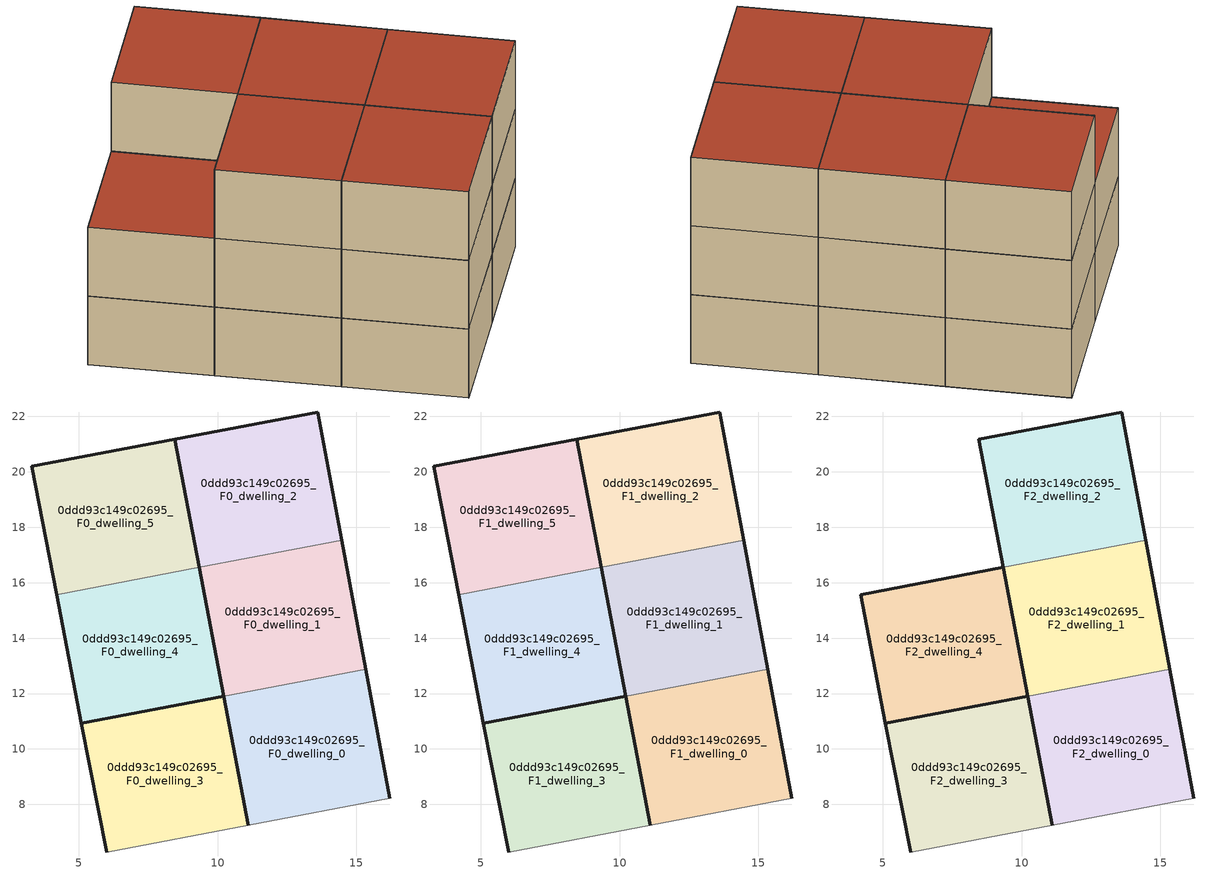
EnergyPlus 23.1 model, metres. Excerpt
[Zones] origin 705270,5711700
0ddd93c149c02695_F0_dwelling_0
 floor ground (EU_floor_Construction): 16.22,8.22 15.35,12.88 10.22,11.91 11.11,7.25 z0
 wall outside (EU_wall_Construction): 15.35,12.88 16.22,8.22 / 11.11,7.25 10.22,11.91 z0:3
 wall adiabatic (EU_wall_Construction): 16.22,8.22 11.11,7.25 z0:3
 wall to 0ddd93c149c02695_F0_dwelling_1 (EU_wall_Construction): 10.22,11.91 15.35,12.88 z0:3
0ddd93c149c02695_F0_dwelling_1
 floor ground (EU_floor_Construction): 15.35,12.88 14.48,17.53 9.34,16.55 10.22,11.91 z0
 wall outside (EU_wall_Construction): 14.48,17.53 15.35,12.88 / 10.22,11.91 9.34,16.55 z0:3
 wall to 0ddd93c149c02695_F0_dwelling_2 (EU_wall_Construction): 9.34,16.55 14.48,17.53 z0:3
0ddd93c149c02695_F0_dwelling_2
 floor ground (EU_floor_Construction): 14.48,17.53 13.61,22.16 8.45,21.18 9.34,16.55 z0
 wall outside (EU_wall_Construction): 9.34,16.55 8.45,21.18 13.61,22.16 14.48,17.53 z0:3
0ddd93c149c02695_F0_dwelling_3
 floor ground (EU_floor_Construction): 11.11,7.25 10.22,11.91 5.09,10.93 5.99,6.28 z0
 wall outside (EU_wall_Construction): 5.99,6.28 5.09,10.93 10.22,11.91 11.11,7.25 z0:3
 wall adiabatic (EU_wall_Construction): 11.11,7.25 5.99,6.28 z0:3
0ddd93c149c02695_F0_dwelling_4
 floor ground (EU_floor_Construction): 10.22,11.91 9.33,16.55 4.19,15.57 5.09,10.93 z0
 wall outside (EU_wall_Construction): 9.33,16.55 10.22,11.91 5.09,10.93 4.19,15.57 z0:3
 wall to 0ddd93c149c02695_F0_dwelling_5 (EU_wall_Construction): 4.19,15.57 9.33,16.55 z0:3
0ddd93c149c02695_F0_dwelling_5
 floor ground (EU_floor_Construction): 9.33,16.55 8.45,21.18 3.29,20.19 4.19,15.57 z0
 wall outside (EU_wall_Construction): 4.19,15.57 3.29,20.19 8.45,21.18 9.33,16.55 z0:3
0ddd93c149c02695_F1_dwelling_0
 floor to 0ddd93c149c02695_F0_dwelling_0 (EU_floor_Construction): 16.22,8.22 15.35,12.88 10.22,11.91 11.11,7.25 z3
 wall outside (EU_wall_Construction): 15.35,12.88 16.22,8.22 / 11.11,7.25 10.22,11.91 z3:6
 wall adiabatic (EU_wall_Construction): 16.22,8.22 11.11,7.25 z3:6
 wall to 0ddd93c149c02695_F1_dwelling_1 (EU_wall_Construction): 10.22,11.91 15.35,12.88 z3:6
0ddd93c149c02695_F1_dwelling_1
 floor to 0ddd93c149c02695_F0_dwelling_1 (EU_floor_Construction): 15.35,12.88 14.48,17.53 9.34,16.55 10.22,11.91 z3
 wall outside (EU_wall_Construction): 14.48,17.53 15.35,12.88 / 10.22,11.91 9.34,16.55 z3:6
 wall to 0ddd93c149c02695_F1_dwelling_2 (EU_wall_Construction): 9.34,16.55 14.48,17.53 z3:6
0ddd93c149c02695_F1_dwelling_2
 floor to 0ddd93c149c02695_F0_dwelling_2 (EU_floor_Construction): 14.48,17.53 13.61,22.16 8.45,21.18 9.34,16.55 z3
 wall outside (EU_wall_Construction): 9.34,16.55 8.45,21.18 13.61,22.16 14.48,17.53 z3:6
0ddd93c149c02695_F1_dwelling_3
 floor to 0ddd93c149c02695_F0_dwelling_3 (EU_floor_Construction): 11.11,7.25 10.22,11.91 5.09,10.93 5.99,6.28 z3
 wall outside (EU_wall_Construction): 5.99,6.28 5.09,10.93 10.22,11.91 11.11,7.25 z3:6
 wall adiabatic (EU_wall_Construction): 11.11,7.25 5.99,6.28 z3:6
0ddd93c149c02695_F1_dwelling_4
 floor to 0ddd93c149c02695_F0_dwelling_4 (EU_floor_Construction): 10.22,11.91 9.33,16.55 4.19,15.57 5.09,10.93 z3
 wall outside (EU_wall_Construction): 9.33,16.55 10.22,11.91 5.09,10.93 4.19,15.57 z3:6
 wall to 0ddd93c149c02695_F1_dwelling_5 (EU_wall_Construction): 4.19,15.57 9.33,16.55 z3:6
0ddd93c149c02695_F1_dwelling_5
 floor to 0ddd93c149c02695_F0_dwelling_5 (EU_floor_Construction): 9.33,16.55 8.45,21.18 3.29,20.19 4.19,15.57 z3
 wall outside (EU_wall_Construction): 4.19,15.57 3.29,20.19 8.45,21.18 9.33,16.55 z3:6
 roof outside (EU_roof_Construction): 8.45,21.18 9.33,16.55 4.19,15.57 3.29,20.19 z6
0ddd93c149c02695_F2_dwelling_0
 floor to 0ddd93c149c02695_F1_dwelling_0 (EU_floor_Construction): 16.22,8.22 15.35,12.88 10.22,11.91 11.11,7.25 z6
 wall outside (EU_wall_Construction): 15.35,12.88 16.22,8.22 / 11.11,7.25 10.22,11.91 z6:9
 wall adiabatic (EU_wall_Construction): 16.22,8.22 11.11,7.25 z6:9
 wall to 0ddd93c149c02695_F2_dwelling_1 (EU_wall_Construction): 10.22,11.91 15.35,12.88 z6:9
 roof outside (EU_roof_Construction): 15.35,12.88 16.22,8.22 11.11,7.25 10.22,11.91 z9
0ddd93c149c02695_F2_dwelling_1
 floor to 0ddd93c149c02695_F1_dwelling_1 (EU_floor_Construction): 15.35,12.88 14.48,17.53 9.34,16.55 10.22,11.91 z6
 wall outside (EU_wall_Construction): 14.48,17.53 15.35,12.88 / 10.22,11.91 9.34,16.55 z6:9
 wall to 0ddd93c149c02695_F2_dwelling_2 (EU_wall_Construction): 9.34,16.55 14.48,17.53 z6:9
 roof outside (EU_roof_Construction): 14.48,17.53 15.35,12.88 10.22,11.91 9.34,16.55 z9
0ddd93c149c02695_F2_dwelling_2
 floor to 0ddd93c149c02695_F1_dwelling_2 (EU_floor_Construction): 14.48,17.53 13.61,22.16 8.45,21.18 9.34,16.55 z6
 wall outside (EU_wall_Construction): 9.34,16.55 8.45,21.18 13.61,22.16 14.48,17.53 z6:9
 roof outside (EU_roof_Construction): 13.61,22.16 14.48,17.53 9.34,16.55 8.45,21.18 z9
0ddd93c149c02695_F2_dwelling_3
 floor to 0ddd93c149c02695_F1_dwelling_3 (EU_floor_Construction): 11.11,7.25 10.22,11.91 5.09,10.93 5.99,6.28 z6
 wall outside (EU_wall_Construction): 5.99,6.28 5.09,10.93 10.22,11.91 11.11,7.25 z6:9
 wall adiabatic (EU_wall_Construction): 11.11,7.25 5.99,6.28 z6:9
 roof outside (EU_roof_Construction): 10.22,11.91 11.11,7.25 5.99,6.28 5.09,10.93 z9
0ddd93c149c02695_F2_dwelling_4
 floor to 0ddd93c149c02695_F1_dwelling_4 (EU_floor_Construction): 10.22,11.91 9.33,16.55 4.19,15.57 5.09,10.93 z6
 wall outside (EU_wall_Construction): 4.19,15.57 9.33,16.55 10.22,11.91 5.09,10.93 4.19,15.57 z6:9
 roof outside (EU_roof_Construction): 9.33,16.55 10.22,11.91 5.09,10.93 4.19,15.57 z9
shading: 5.99,6.28 16.22,8.22 z0:9
[Building]
EU S2 Campaign: North Axis=0; Terrain=City; Solar Distribution=FullExterior
[Site:Location]
London: Latitude=51.5; Longitude=-0.5; Time Zone=0; Elevation=25
[SizingPeriod:WeatherFileDays]
AnnualSizingPeriod: Begin Month=1; Begin Day of Month=1; End Month=12; End Day of Month=31; Day of Week for Start Day=Monday; Use Weather File Daylight Saving Period=No; Use Weather File Rain and Snow Indicators=No
[MATERIAL]
EU_InternalMass_Material: Roughness=MediumRough; Thickness=0.1; Conductivity=1; Density=1800; Specific Heat=900; Thermal Absorptance=0.9; Solar Absorptance=0.7; Visible Absorptance=0.7
[MATERIAL:NOMASS] Roughness=MediumRough; Thermal Absorptance=0.9; Solar Absorptance=0.7; Visible Absorptance=0.7
Name | Thermal Resistance
EU_wall_NoMass | 1.04674
EU_roof_NoMass | 4.32442
EU_floor_NoMass | 2.04616
[CONSTRUCTION]
EU_wall_Construction: EU_wall_NoMass
EU_roof_Construction: EU_roof_NoMass
EU_floor_Construction: EU_floor_NoMass
EU_InternalMass_Construction: EU_InternalMass_Material
[ZONE] Type=1; Multiplier=1; Ceiling Height=autocalculate; Floor Area=autocalculate; Part of Total Floor Area=Yes
Name | Volume
0ddd93c149c02695_F0_dwelling_0 | 74.1064
0ddd93c149c02695_F1_dwelling_0; 0ddd93c149c02695_F2_dwelling_0 | 74.1079
0ddd93c149c02695_F0_dwelling_1; 0ddd93c149c02695_F1_dwelling_1; 0ddd93c149c02695_F2_dwelling_1 | 74.1108
0ddd93c149c02695_F0_dwelling_2; 0ddd93c149c02695_F1_dwelling_2; 0ddd93c149c02695_F2_dwelling_2 | 74.1138
0ddd93c149c02695_F0_dwelling_3; 0ddd93c149c02695_F1_dwelling_3; 0ddd93c149c02695_F2_dwelling_3 | 74.1152
0ddd93c149c02695_F0_dwelling_4; 0ddd93c149c02695_F1_dwelling_4; 0ddd93c149c02695_F2_dwelling_4 | 74.113
0ddd93c149c02695_F0_dwelling_5; 0ddd93c149c02695_F1_dwelling_5 | 74.1006
[INTERNALMASS] Construction=EU_InternalMass_Construction
Name | Zone or ZoneList | Surface Area
0ddd93c149c02695_F0_dwelling_0_EU_InternalMass | 0ddd93c149c02695_F0_dwelling_0 | 24.7024
0ddd93c149c02695_F0_dwelling_1_EU_InternalMass | 0ddd93c149c02695_F0_dwelling_1 | 24.7037
0ddd93c149c02695_F0_dwelling_2_EU_InternalMass | 0ddd93c149c02695_F0_dwelling_2 | 24.7044
0ddd93c149c02695_F0_dwelling_3_EU_InternalMass | 0ddd93c149c02695_F0_dwelling_3 | 24.7054
0ddd93c149c02695_F0_dwelling_4_EU_InternalMass | 0ddd93c149c02695_F0_dwelling_4 | 24.7041
0ddd93c149c02695_F0_dwelling_5_EU_InternalMass | 0ddd93c149c02695_F0_dwelling_5 | 24.7003
0ddd93c149c02695_F1_dwelling_0_EU_InternalMass | 0ddd93c149c02695_F1_dwelling_0 | 24.7024
0ddd93c149c02695_F1_dwelling_1_EU_InternalMass | 0ddd93c149c02695_F1_dwelling_1 | 24.7037
0ddd93c149c02695_F1_dwelling_2_EU_InternalMass | 0ddd93c149c02695_F1_dwelling_2 | 24.7044
0ddd93c149c02695_F1_dwelling_3_EU_InternalMass | 0ddd93c149c02695_F1_dwelling_3 | 24.7054
0ddd93c149c02695_F1_dwelling_4_EU_InternalMass | 0ddd93c149c02695_F1_dwelling_4 | 24.7041
0ddd93c149c02695_F1_dwelling_5_EU_InternalMass | 0ddd93c149c02695_F1_dwelling_5 | 24.7003
0ddd93c149c02695_F2_dwelling_0_EU_InternalMass | 0ddd93c149c02695_F2_dwelling_0 | 29.645
0ddd93c149c02695_F2_dwelling_1_EU_InternalMass | 0ddd93c149c02695_F2_dwelling_1 | 29.6422
0ddd93c149c02695_F2_dwelling_2_EU_InternalMass | 0ddd93c149c02695_F2_dwelling_2 | 29.6449
0ddd93c149c02695_F2_dwelling_3_EU_InternalMass | 0ddd93c149c02695_F2_dwelling_3 | 29.6439
0ddd93c149c02695_F2_dwelling_4_EU_InternalMass | 0ddd93c149c02695_F2_dwelling_4 | 29.6449
[OTHEREQUIPMENT] Fuel Type=Electricity; Design Level Calculation Method=Watts/Area; Power per Zone Floor Area=1; Fraction Latent=0; Fraction Radiant=0; Fraction Lost=0; Carbon Dioxide Generation Rate=0; EndUse Subcategory=EU_Step8_InternalGains
Name | Zone or ZoneList or Space or SpaceList | Schedule
EU_Step8_InternalGain_0ddd93c149c02695_F0_dwelling_0_f000 | 0ddd93c149c02695_F0_dwelling_0 | EU_Step8_GainSchedule_0ddd93c149c02695_F0_dwelling_0_f000
EU_Step8_InternalGain_0ddd93c149c02695_F0_dwelling_1_f000 | 0ddd93c149c02695_F0_dwelling_1 | EU_Step8_GainSchedule_0ddd93c149c02695_F0_dwelling_1_f000
EU_Step8_InternalGain_0ddd93c149c02695_F0_dwelling_2_f000 | 0ddd93c149c02695_F0_dwelling_2 | EU_Step8_GainSchedule_0ddd93c149c02695_F0_dwelling_2_f000
EU_Step8_InternalGain_0ddd93c149c02695_F0_dwelling_3_f000 | 0ddd93c149c02695_F0_dwelling_3 | EU_Step8_GainSchedule_0ddd93c149c02695_F0_dwelling_3_f000
EU_Step8_InternalGain_0ddd93c149c02695_F0_dwelling_4_f000 | 0ddd93c149c02695_F0_dwelling_4 | EU_Step8_GainSchedule_0ddd93c149c02695_F0_dwelling_4_f000
EU_Step8_InternalGain_0ddd93c149c02695_F0_dwelling_5_f000 | 0ddd93c149c02695_F0_dwelling_5 | EU_Step8_GainSchedule_0ddd93c149c02695_F0_dwelling_5_f000
EU_Step8_InternalGain_0ddd93c149c02695_F1_dwelling_0_f000 | 0ddd93c149c02695_F1_dwelling_0 | EU_Step8_GainSchedule_0ddd93c149c02695_F1_dwelling_0_f000
EU_Step8_InternalGain_0ddd93c149c02695_F1_dwelling_1_f000 | 0ddd93c149c02695_F1_dwelling_1 | EU_Step8_GainSchedule_0ddd93c149c02695_F1_dwelling_1_f000
EU_Step8_InternalGain_0ddd93c149c02695_F1_dwelling_2_f000 | 0ddd93c149c02695_F1_dwelling_2 | EU_Step8_GainSchedule_0ddd93c149c02695_F1_dwelling_2_f000
EU_Step8_InternalGain_0ddd93c149c02695_F1_dwelling_3_f000 | 0ddd93c149c02695_F1_dwelling_3 | EU_Step8_GainSchedule_0ddd93c149c02695_F1_dwelling_3_f000
EU_Step8_InternalGain_0ddd93c149c02695_F1_dwelling_4_f000 | 0ddd93c149c02695_F1_dwelling_4 | EU_Step8_GainSchedule_0ddd93c149c02695_F1_dwelling_4_f000
EU_Step8_InternalGain_0ddd93c149c02695_F1_dwelling_5_f000 | 0ddd93c149c02695_F1_dwelling_5 | EU_Step8_GainSchedule_0ddd93c149c02695_F1_dwelling_5_f000
EU_Step8_InternalGain_0ddd93c149c02695_F2_dwelling_0_f000 | 0ddd93c149c02695_F2_dwelling_0 | EU_Step8_GainSchedule_0ddd93c149c02695_F2_dwelling_0_f000
EU_Step8_InternalGain_0ddd93c149c02695_F2_dwelling_1_f000 | 0ddd93c149c02695_F2_dwelling_1 | EU_Step8_GainSchedule_0ddd93c149c02695_F2_dwelling_1_f000
EU_Step8_InternalGain_0ddd93c149c02695_F2_dwelling_2_f000 | 0ddd93c149c02695_F2_dwelling_2 | EU_Step8_GainSchedule_0ddd93c149c02695_F2_dwelling_2_f000
EU_Step8_InternalGain_0ddd93c149c02695_F2_dwelling_3_f000 | 0ddd93c149c02695_F2_dwelling_3 | EU_Step8_GainSchedule_0ddd93c149c02695_F2_dwelling_3_f000
EU_Step8_InternalGain_0ddd93c149c02695_F2_dwelling_4_f000 | 0ddd93c149c02695_F2_dwelling_4 | EU_Step8_GainSchedule_0ddd93c149c02695_F2_dwelling_4_f000
[ZONEVENTILATION:DESIGNFLOWRATE] Schedule=EU_AlwaysOn; Design Flow Rate Calculation Method=AirChanges/Hour; Air Changes per Hour=0.488719; Ventilation Type=Natural; Fan Pressure Rise=0; Fan Total Efficiency=1; Constant Term Coefficient=1; Temperature Term Coefficient=0; Velocity Term Coefficient=0; Velocity Squared Term Coefficient=0; Minimum Indoor Temperature=-100; Maximum Indoor Temperature=100; Delta Temperature=-100; Minimum Outdoor Temperature=-100; Maximum Outdoor Temperature=100; Maximum Wind Speed=40
Name | Zone or ZoneList or Space or SpaceList
EU_ConstantAir_0ddd93c149c02695_F0_dwelling_0 | 0ddd93c149c02695_F0_dwelling_0
EU_ConstantAir_0ddd93c149c02695_F0_dwelling_1 | 0ddd93c149c02695_F0_dwelling_1
EU_ConstantAir_0ddd93c149c02695_F0_dwelling_2 | 0ddd93c149c02695_F0_dwelling_2
EU_ConstantAir_0ddd93c149c02695_F0_dwelling_3 | 0ddd93c149c02695_F0_dwelling_3
EU_ConstantAir_0ddd93c149c02695_F0_dwelling_4 | 0ddd93c149c02695_F0_dwelling_4
EU_ConstantAir_0ddd93c149c02695_F0_dwelling_5 | 0ddd93c149c02695_F0_dwelling_5
EU_ConstantAir_0ddd93c149c02695_F1_dwelling_0 | 0ddd93c149c02695_F1_dwelling_0
EU_ConstantAir_0ddd93c149c02695_F1_dwelling_1 | 0ddd93c149c02695_F1_dwelling_1
EU_ConstantAir_0ddd93c149c02695_F1_dwelling_2 | 0ddd93c149c02695_F1_dwelling_2
EU_ConstantAir_0ddd93c149c02695_F1_dwelling_3 | 0ddd93c149c02695_F1_dwelling_3
EU_ConstantAir_0ddd93c149c02695_F1_dwelling_4 | 0ddd93c149c02695_F1_dwelling_4
EU_ConstantAir_0ddd93c149c02695_F1_dwelling_5 | 0ddd93c149c02695_F1_dwelling_5
EU_ConstantAir_0ddd93c149c02695_F2_dwelling_0 | 0ddd93c149c02695_F2_dwelling_0
EU_ConstantAir_0ddd93c149c02695_F2_dwelling_1 | 0ddd93c149c02695_F2_dwelling_1
EU_ConstantAir_0ddd93c149c02695_F2_dwelling_2 | 0ddd93c149c02695_F2_dwelling_2
EU_ConstantAir_0ddd93c149c02695_F2_dwelling_3 | 0ddd93c149c02695_F2_dwelling_3
EU_ConstantAir_0ddd93c149c02695_F2_dwelling_4 | 0ddd93c149c02695_F2_dwelling_4
[HVACTEMPLATE:THERMOSTAT] Constant Heating Setpoint=20; Constant Cooling Setpoint=50
EU_HeatOnly_0ddd93c149c02695_F0_dwelling_0; EU_HeatOnly_0ddd93c149c02695_F0_dwelling_1; EU_HeatOnly_0ddd93c149c02695_F0_dwelling_2; EU_HeatOnly_0ddd93c149c02695_F0_dwelling_3; EU_HeatOnly_0ddd93c149c02695_F0_dwelling_4; EU_HeatOnly_0ddd93c149c02695_F0_dwelling_5; EU_HeatOnly_0ddd93c149c02695_F1_dwelling_0; EU_HeatOnly_0ddd93c149c02695_F1_dwelling_1; EU_HeatOnly_0ddd93c149c02695_F1_dwelling_2; EU_HeatOnly_0ddd93c149c02695_F1_dwelling_3; EU_HeatOnly_0ddd93c149c02695_F1_dwelling_4; EU_HeatOnly_0ddd93c149c02695_F1_dwelling_5; EU_HeatOnly_0ddd93c149c02695_F2_dwelling_0; EU_HeatOnly_0ddd93c149c02695_F2_dwelling_1; EU_HeatOnly_0ddd93c149c02695_F2_dwelling_2; EU_HeatOnly_0ddd93c149c02695_F2_dwelling_3; EU_HeatOnly_0ddd93c149c02695_F2_dwelling_4
[HVACTEMPLATE:ZONE:IDEALLOADSAIRSYSTEM] System Availability Schedule=EU_AlwaysOn; Maximum Heating Supply Air Temperature=50; Minimum Cooling Supply Air Temperature=13; Maximum Heating Supply Air Humidity Ratio=0.0156; Minimum Cooling Supply Air Humidity Ratio=0.0077; Heating Limit=NoLimit; Cooling Limit=NoLimit; Heating Availability Schedule=EU_AlwaysOn; Cooling Availability Schedule=EU_CoolingOff; Dehumidification Control Type=ConstantSensibleHeatRatio; Cooling Sensible Heat Ratio=0.7; Dehumidification Setpoint=60; Humidification Control Type=None; Humidification Setpoint=30; Outdoor Air Method=None; Outdoor Air Flow Rate per Person=0.00944; Outdoor Air Flow Rate per Zone Floor Area=0; Outdoor Air Flow Rate per Zone=0; Demand Controlled Ventilation Type=None; Outdoor Air Economizer Type=NoEconomizer; Heat Recovery Type=None; Sensible Heat Recovery Effectiveness=0.7; Latent Heat Recovery Effectiveness=0.65
Name | Template Thermostat
0ddd93c149c02695_F0_dwelling_0 | EU_HeatOnly_0ddd93c149c02695_F0_dwelling_0
0ddd93c149c02695_F0_dwelling_1 | EU_HeatOnly_0ddd93c149c02695_F0_dwelling_1
0ddd93c149c02695_F0_dwelling_2 | EU_HeatOnly_0ddd93c149c02695_F0_dwelling_2
0ddd93c149c02695_F0_dwelling_3 | EU_HeatOnly_0ddd93c149c02695_F0_dwelling_3
0ddd93c149c02695_F0_dwelling_4 | EU_HeatOnly_0ddd93c149c02695_F0_dwelling_4
0ddd93c149c02695_F0_dwelling_5 | EU_HeatOnly_0ddd93c149c02695_F0_dwelling_5
0ddd93c149c02695_F1_dwelling_0 | EU_HeatOnly_0ddd93c149c02695_F1_dwelling_0
0ddd93c149c02695_F1_dwelling_1 | EU_HeatOnly_0ddd93c149c02695_F1_dwelling_1
0ddd93c149c02695_F1_dwelling_2 | EU_HeatOnly_0ddd93c149c02695_F1_dwelling_2
0ddd93c149c02695_F1_dwelling_3 | EU_HeatOnly_0ddd93c149c02695_F1_dwelling_3
0ddd93c149c02695_F1_dwelling_4 | EU_HeatOnly_0ddd93c149c02695_F1_dwelling_4
0ddd93c149c02695_F1_dwelling_5 | EU_HeatOnly_0ddd93c149c02695_F1_dwelling_5
0ddd93c149c02695_F2_dwelling_0 | EU_HeatOnly_0ddd93c149c02695_F2_dwelling_0
0ddd93c149c02695_F2_dwelling_1 | EU_HeatOnly_0ddd93c149c02695_F2_dwelling_1
0ddd93c149c02695_F2_dwelling_2 | EU_HeatOnly_0ddd93c149c02695_F2_dwelling_2
0ddd93c149c02695_F2_dwelling_3 | EU_HeatOnly_0ddd93c149c02695_F2_dwelling_3
0ddd93c149c02695_F2_dwelling_4 | EU_HeatOnly_0ddd93c149c02695_F2_dwelling_4
[SIZING:ZONE] Zone Cooling Design Supply Air Temperature Input Method=SupplyAirTemperature; Zone Cooling Design Supply Air Temperature=13; Zone Heating Design Supply Air Temperature Input Method=SupplyAirTemperature; Zone Heating Design Supply Air Temperature=50; Zone Cooling Design Supply Air Humidity Ratio=0.008; Zone Heating Design Supply Air Humidity Ratio=0.008; Cooling Design Air Flow Method=DesignDay; Cooling Design Air Flow Rate=0; Cooling Minimum Air Flow per Zone Floor Area=0.000762; Cooling Minimum Air Flow=0; Cooling Minimum Air Flow Fraction=0.2; Heating Design Air Flow Method=DesignDay; Heating Design Air Flow Rate=0; Heating Maximum Air Flow per Zone Floor Area=0.002032; Heating Maximum Air Flow=0.141576; Heating Maximum Air Flow Fraction=0.3; Account for Dedicated Outdoor Air System=No; Dedicated Outdoor Air System Control Strategy=NeutralSupplyAir; Dedicated Outdoor Air Low Setpoint Temperature for Design=autosize; Dedicated Outdoor Air High Setpoint Temperature for Design=autosize; Zone Load Sizing Method=Sensible Load Only No Latent Load; Zone Latent Cooling Design Supply Air Humidity Ratio Input Method=HumidityRatioDifference; Zone Cooling Design Supply Air Humidity Ratio Difference=0.005; Zone Latent Heating Design Supply Air Humidity Ratio Input Method=HumidityRatioDifference; Zone Humidification Design Supply Air Humidity Ratio Difference=0.005
0ddd93c149c02695_F0_dwelling_0; 0ddd93c149c02695_F0_dwelling_1; 0ddd93c149c02695_F0_dwelling_2; 0ddd93c149c02695_F0_dwelling_3; 0ddd93c149c02695_F0_dwelling_4; 0ddd93c149c02695_F0_dwelling_5; 0ddd93c149c02695_F1_dwelling_0; 0ddd93c149c02695_F1_dwelling_1; 0ddd93c149c02695_F1_dwelling_2; 0ddd93c149c02695_F1_dwelling_3; 0ddd93c149c02695_F1_dwelling_4; 0ddd93c149c02695_F1_dwelling_5; 0ddd93c149c02695_F2_dwelling_0; 0ddd93c149c02695_F2_dwelling_1; 0ddd93c149c02695_F2_dwelling_2; 0ddd93c149c02695_F2_dwelling_3; 0ddd93c149c02695_F2_dwelling_4
[SCHEDULE:CONSTANT]
Name | Hourly Value
EU_AlwaysOn | 1
EU_CoolingOff | 0
[SCHEDULE:FILE] Column Number=1; Rows to Skip at Top=0; Number of Hours of Data=8760; Column Separator=Comma; Interpolate to Timestep=No; Minutes per Item=60; Adjust Schedule for Daylight Savings=Yes
Name | File
EU_Step8_GainSchedule_0ddd93c149c02695_F0_dwelling_0_f000 | ../../schedules/0ddd93c149c02695/0ddd93c149c02695_F0_dwelling_0_f000_gain.csv
EU_Step8_GainSchedule_0ddd93c149c02695_F0_dwelling_1_f000 | ../../schedules/0ddd93c149c02695/0ddd93c149c02695_F0_dwelling_1_f000_gain.csv
EU_Step8_GainSchedule_0ddd93c149c02695_F0_dwelling_2_f000 | ../../schedules/0ddd93c149c02695/0ddd93c149c02695_F0_dwelling_2_f000_gain.csv
EU_Step8_GainSchedule_0ddd93c149c02695_F0_dwelling_3_f000 | ../../schedules/0ddd93c149c02695/0ddd93c149c02695_F0_dwelling_3_f000_gain.csv
EU_Step8_GainSchedule_0ddd93c149c02695_F0_dwelling_4_f000 | ../../schedules/0ddd93c149c02695/0ddd93c149c02695_F0_dwelling_4_f000_gain.csv
EU_Step8_GainSchedule_0ddd93c149c02695_F0_dwelling_5_f000 | ../../schedules/0ddd93c149c02695/0ddd93c149c02695_F0_dwelling_5_f000_gain.csv
EU_Step8_GainSchedule_0ddd93c149c02695_F1_dwelling_0_f000 | ../../schedules/0ddd93c149c02695/0ddd93c149c02695_F1_dwelling_0_f000_gain.csv
EU_Step8_GainSchedule_0ddd93c149c02695_F1_dwelling_1_f000 | ../../schedules/0ddd93c149c02695/0ddd93c149c02695_F1_dwelling_1_f000_gain.csv
EU_Step8_GainSchedule_0ddd93c149c02695_F1_dwelling_2_f000 | ../../schedules/0ddd93c149c02695/0ddd93c149c02695_F1_dwelling_2_f000_gain.csv
EU_Step8_GainSchedule_0ddd93c149c02695_F1_dwelling_3_f000 | ../../schedules/0ddd93c149c02695/0ddd93c149c02695_F1_dwelling_3_f000_gain.csv
EU_Step8_GainSchedule_0ddd93c149c02695_F1_dwelling_4_f000 | ../../schedules/0ddd93c149c02695/0ddd93c149c02695_F1_dwelling_4_f000_gain.csv
EU_Step8_GainSchedule_0ddd93c149c02695_F1_dwelling_5_f000 | ../../schedules/0ddd93c149c02695/0ddd93c149c02695_F1_dwelling_5_f000_gain.csv
EU_Step8_GainSchedule_0ddd93c149c02695_F2_dwelling_0_f000 | ../../schedules/0ddd93c149c02695/0ddd93c149c02695_F2_dwelling_0_f000_gain.csv
EU_Step8_GainSchedule_0ddd93c149c02695_F2_dwelling_1_f000 | ../../schedules/0ddd93c149c02695/0ddd93c149c02695_F2_dwelling_1_f000_gain.csv
EU_Step8_GainSchedule_0ddd93c149c02695_F2_dwelling_2_f000 | ../../schedules/0ddd93c149c02695/0ddd93c149c02695_F2_dwelling_2_f000_gain.csv
EU_Step8_GainSchedule_0ddd93c149c02695_F2_dwelling_3_f000 | ../../schedules/0ddd93c149c02695/0ddd93c149c02695_F2_dwelling_3_f000_gain.csv
EU_Step8_GainSchedule_0ddd93c149c02695_F2_dwelling_4_f000 | ../../schedules/0ddd93c149c02695/0ddd93c149c02695_F2_dwelling_4_f000_gain.csv
